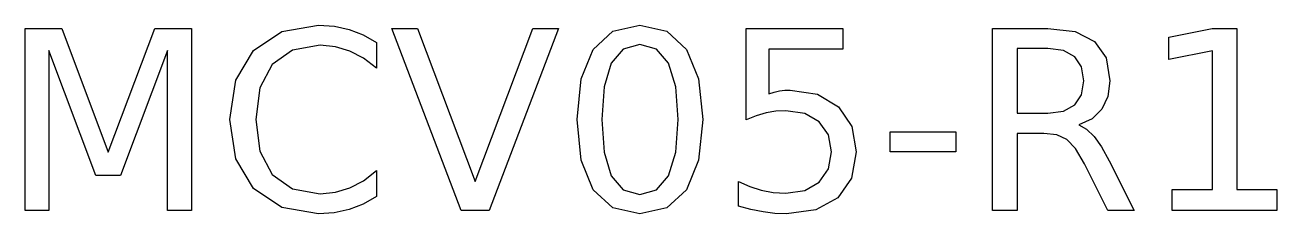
# Model space of a CAD drawing. Header units: millimetres. Extents: x -6.6 to 6.6, y 3.5 to 5.5.
import ezdxf

# ---------------------------------------------------------------- set-up
doc = ezdxf.new("R2010")
doc.units = ezdxf.units.MM
doc.layers.add('LASER_MARK', color=1, linetype='Continuous')

msp = doc.modelspace()

# ---------------------------------------------------------------- linework, layer by layer
at = {"layer": 'LASER_MARK'}
for points in [[(-5.26, 5.465), (-4.872, 5.465), (-4.872, 3.538), (-5.126, 3.538), (-5.126, 5.23), (-5.623, 3.908), (-5.885, 3.908), (-6.382, 5.23), (-6.382, 3.538), (-6.635, 3.538), (-6.635, 5.465), (-6.247, 5.465), (-5.755, 4.154), (-5.26, 5.465)], [(-3.047, 5.149), (-3.191, 5.225), (-3.345, 5.27), (-3.508, 5.286), (-3.8, 5.235), (-4.014, 5.084), (-4.146, 4.837), (-4.19, 4.499), (-4.146, 4.163), (-4.014, 3.916), (-3.8, 3.765), (-3.508, 3.714), (-3.345, 3.73), (-3.191, 3.775), (-3.047, 3.851), (-2.911, 3.959), (-2.911, 3.686), (-3.051, 3.605), (-3.201, 3.546), (-3.358, 3.512), (-3.524, 3.5), (-3.915, 3.567), (-4.214, 3.768), (-4.402, 4.085), (-4.465, 4.499), (-4.402, 4.915), (-4.214, 5.232), (-3.915, 5.433), (-3.524, 5.5), (-3.356, 5.489), (-3.198, 5.454), (-3.05, 5.397), (-2.911, 5.317), (-2.911, 5.042), (-3.047, 5.149)], [(-2.474, 5.465), (-1.863, 3.842), (-1.251, 5.465), (-0.98, 5.465), (-1.715, 3.538), (-2.011, 3.538), (-2.747, 5.465), (-2.474, 5.465)], [(0.377, 5.243), (0.505, 4.929), (0.548, 4.499), (0.505, 4.07), (0.377, 3.756), (0.168, 3.564), (-0.118, 3.5), (-0.404, 3.564), (-0.613, 3.756), (-0.741, 4.07), (-0.784, 4.499), (-0.741, 4.929), (-0.613, 5.243), (-0.404, 5.436), (-0.118, 5.5), (0.168, 5.436), (0.377, 5.243)], [(2.033, 5.465), (2.033, 5.246), (1.248, 5.246), (1.248, 4.773), (1.305, 4.79), (1.361, 4.802), (1.418, 4.809), (1.475, 4.812), (1.764, 4.768), (1.986, 4.635), (2.128, 4.427), (2.175, 4.156), (2.127, 3.88), (1.981, 3.672), (1.748, 3.543), (1.435, 3.5), (1.313, 3.505), (1.188, 3.521), (1.06, 3.546), (0.928, 3.583), (0.928, 3.845), (1.046, 3.79), (1.168, 3.751), (1.295, 3.728), (1.43, 3.72), (1.63, 3.749), (1.784, 3.837), (1.881, 3.976), (1.914, 4.156), (1.881, 4.336), (1.784, 4.475), (1.63, 4.563), (1.43, 4.592), (1.325, 4.587), (1.221, 4.569), (1.116, 4.54), (1.009, 4.497), (1.009, 5.465), (2.033, 5.465)], [(4.617, 4.397), (4.697, 4.32), (4.776, 4.21), (4.856, 4.064), (5.121, 3.538), (4.841, 3.538), (4.595, 4.032), (4.5, 4.193), (4.409, 4.289), (4.303, 4.337), (4.164, 4.352), (3.88, 4.352), (3.88, 3.538), (3.62, 3.538), (3.62, 5.465), (4.208, 5.465), (4.497, 5.431), (4.702, 5.327), (4.824, 5.154), (4.864, 4.91), (4.843, 4.743), (4.78, 4.608), (4.676, 4.506), (4.534, 4.442), (4.617, 4.397)], [(5.525, 3.757), (5.951, 3.757), (5.951, 5.228), (5.488, 5.135), (5.488, 5.372), (5.949, 5.465), (6.209, 5.465), (6.209, 3.757), (6.635, 3.757), (6.635, 3.538), (5.525, 3.538), (5.525, 3.757)], [(-0.421, 5.095), (-0.497, 4.847), (-0.522, 4.499), (-0.497, 4.153), (-0.421, 3.905), (-0.294, 3.756), (-0.118, 3.707), (0.059, 3.756), (0.186, 3.905), (0.262, 4.153), (0.288, 4.499), (0.262, 4.847), (0.186, 5.095), (0.059, 5.244), (-0.118, 5.293), (-0.294, 5.244), (-0.421, 5.095)], [(3.88, 4.567), (4.208, 4.567), (4.374, 4.589), (4.493, 4.654), (4.565, 4.762), (4.589, 4.91), (4.565, 5.058), (4.493, 5.165), (4.374, 5.229), (4.208, 5.251), (3.88, 5.251), (3.88, 4.567)], [(3.231, 4.368), (3.231, 4.156), (2.535, 4.156), (2.535, 4.368), (3.231, 4.368)]]:
    msp.add_lwpolyline(points, close=True, dxfattribs=at)

doc.saveas('drawing.dxf')
